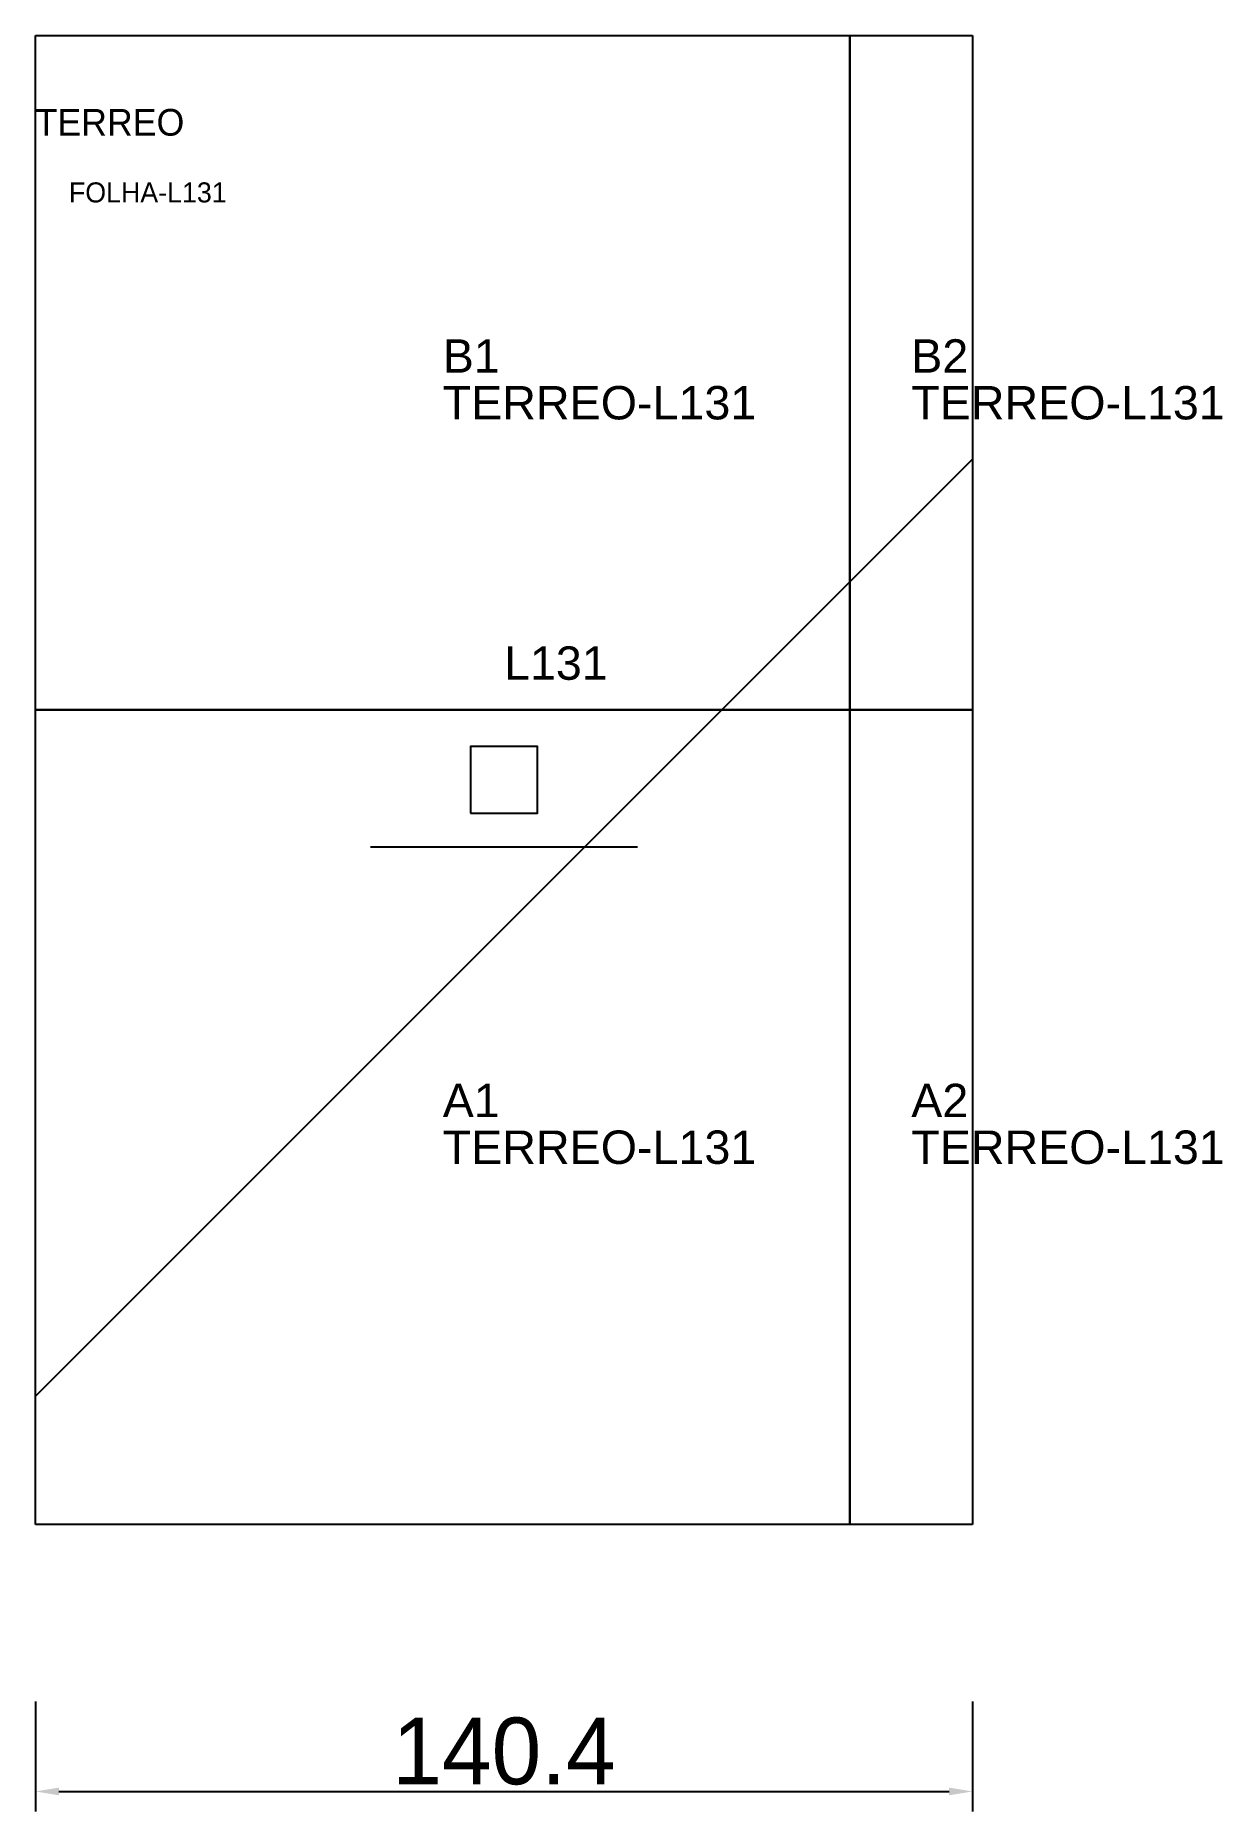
# Model space of a CAD drawing. Header units: metres. Extents: x 222 to 400, y -65 to 202.
import ezdxf

# ---------------------------------------------------------------- set-up
doc = ezdxf.new("R2010")
doc.units = ezdxf.units.M
for name, color, linetype in [('3', 3, 'CONTINUOUS'), ('AUX00', 7, 'CONTINUOUS'), ('COTA', 241, 'CONTINUOUS'), ('FOLHA', 255, 'CONTINUOUS'), ('Hachura', 251, 'CONTINUOUS'), ('NOMENCLATURA', 7, 'CONTINUOUS'), ('Nível', 160, 'CONTINUOUS'), ('Painéis', 200, 'CONTINUOUS'), ('Pilares', 5, 'CONTINUOUS'), ('SARR_2.2x7', 40, 'CONTINUOUS')]:
    doc.layers.add(name, color=color, linetype=linetype)
doc.styles.add('ARIAL', font='Arial.ttf')
doc.styles.add('STR_STANDARD', font='arial.ttf')
doc.dimstyles.new('EZ DXF', dxfattribs={"dimtxt": 10, "dimasz": 3.5, "dimexe": 3, "dimexo": 1.5, "dimgap": 1, "dimtad": 1, "dimdec": 1, "dimdsep": 46, "dimcen": 2.5, "dimazin": 3, "dimtfac": 1, "dimtmove": 0, "dimatfit": 3})

msp = doc.modelspace()

# ---------------------------------------------------------------- hatches: boundary and pattern name
at = {"layer": 'Hachura'}
h = msp.add_hatch(dxfattribs=at)
h.set_pattern_fill('ANSI31', scale=50)
h.paths.add_polyline_path([(222.2, 201.5), (362.56, 201.5), (362.56, -21.51), (222.2, -21.51)])
h = msp.add_hatch(dxfattribs=at)
h.set_pattern_fill('ANSI31', scale=50)
h.paths.add_polyline_path([(222.2, 201.5), (362.56, 201.5), (362.56, -21.51), (222.2, -21.51)])

# ---------------------------------------------------------------- linework, layer by layer
at = {"layer": '3'}
for points in [[(344.2, -21.51), (344.2, 201.5)], [(344.2, -21.51), (344.2, 201.5)], [(222.2, 100.49), (362.56, 100.49)], [(222.2, 100.49), (362.56, 100.49)]]:
    msp.add_lwpolyline(points, close=True, dxfattribs=at)
at = {"layer": 'Painéis', "color": 200}
for p, q in [((222.2, 201.5), (362.56, 201.5)), ((222.2, -21.51), (222.2, 201.5)), ((222.2, 201.5), (362.56, 201.5)), ((222.2, -21.51), (222.2, 201.5)), ((362.56, 201.5), (362.56, -21.51)), ((362.56, 201.5), (362.56, -21.51)), ((362.56, -21.51), (222.2, -21.51)), ((362.56, -21.51), (222.2, -21.51))]:
    msp.add_line(p, q, dxfattribs=at)
at = {"layer": 'Pilares'}
msp.add_lwpolyline([(287.38, 85), (297.38, 85), (297.38, 95), (287.38, 95)], close=True, dxfattribs=at)
msp.add_lwpolyline([(287.38, 85), (297.38, 85), (297.38, 95), (287.38, 95)], close=True, dxfattribs=at)
at = {"layer": 'SARR_2.2x7'}
msp.add_line((272.38, 80), (312.38, 80), dxfattribs=at)
msp.add_line((272.38, 80), (312.38, 80), dxfattribs=at)

# ---------------------------------------------------------------- texts
at = {"layer": '3', "style": 'STR_STANDARD'}
for s, p in [('B1', (283.2, 151)), ('B1', (283.2, 151)), ('B2', (353.38, 151)), ('B2', (353.38, 151)), ('A1', (283.2, 39.49)), ('A1', (283.2, 39.49)), ('A2', (353.38, 39.49)), ('A2', (353.38, 39.49))]:
    msp.add_text(s, height=5, dxfattribs=at).set_placement(p)
at = {"layer": 'AUX00', "style": 'STR_STANDARD'}
for p in [(283.2, 144), (283.2, 144), (353.38, 144), (353.38, 144), (283.2, 32.49), (283.2, 32.49), (353.38, 32.49), (353.38, 32.49)]:
    msp.add_text('TERREO-L131', height=5, dxfattribs=at).set_placement(p)
at = {"layer": 'FOLHA'}
msp.add_text('FOLHA-L131', height=3, dxfattribs=at).set_placement((227.2, 176.5))
msp.add_text('FOLHA-L131', height=3, dxfattribs=at).set_placement((227.2, 176.5))
at = {"layer": 'NOMENCLATURA', "insert": (292.38, 110), "char_height": 5, "attachment_point": 1, "style": 'ARIAL'}
msp.add_mtext('L131', dxfattribs=at)
msp.add_mtext('L131', dxfattribs=at)
at = {"layer": 'Nível'}
msp.add_text('TERREO', height=4, dxfattribs=at).set_placement((222.2, 186.5))
msp.add_text('TERREO', height=4, dxfattribs=at).set_placement((222.2, 186.5))

# ---------------------------------------------------------------- dimensions: what is measured, and where the dimension line sits
at = {"layer": 'COTA'}
msp.add_linear_dim(base=(222.2, -61.51), p1=(222.2, -46.51), p2=(362.56, -46.51), dimstyle='EZ DXF', dxfattribs=at).render()
msp.add_linear_dim(base=(222.2, -61.51), p1=(222.2, -46.51), p2=(362.56, -46.51), dimstyle='EZ DXF', dxfattribs=at).render()

doc.saveas('drawing.dxf')
